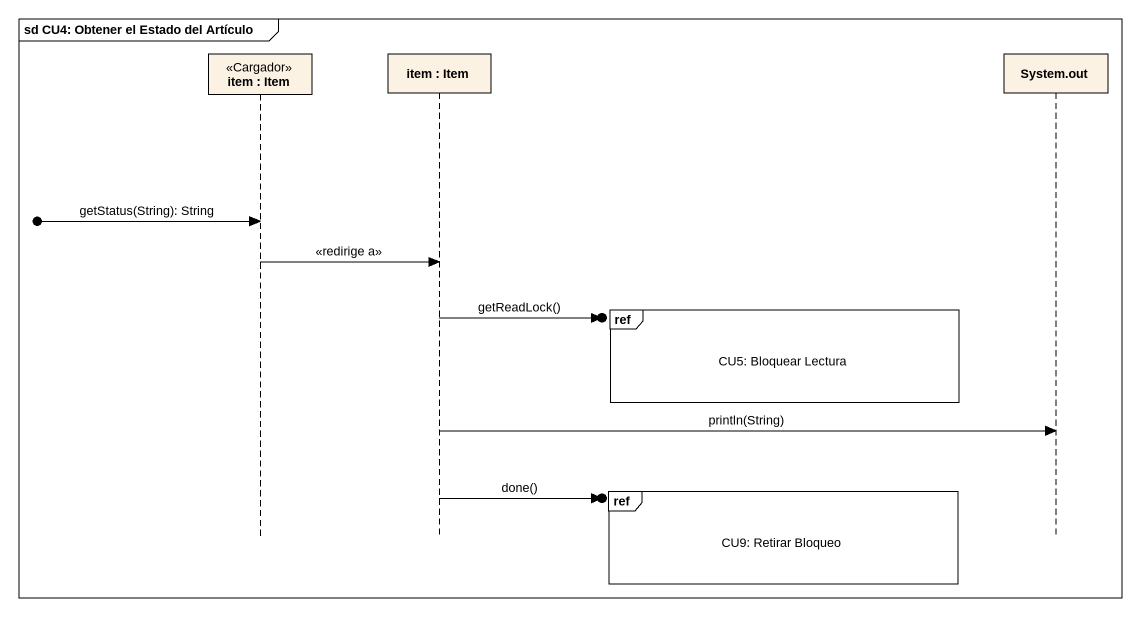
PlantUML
@startuml
mainframe sd CU4: Obtener el Estado del Artículo
hide footbox
participant "item : Item" as item <<Cargador>>
participant "item : Item" as item_2
participant "System.out" as System_out

[o-> item : getStatus(String): String
item -> item_2 : <<redirige a>>
ref over System_out : CU5: Bloquear Lectura
item_2 ->o] : getReadLock()
item_2 -> System_out : println(String)
ref over System_out : CU9: Retirar Bloqueo
item_2 ->o] : done()
@enduml
